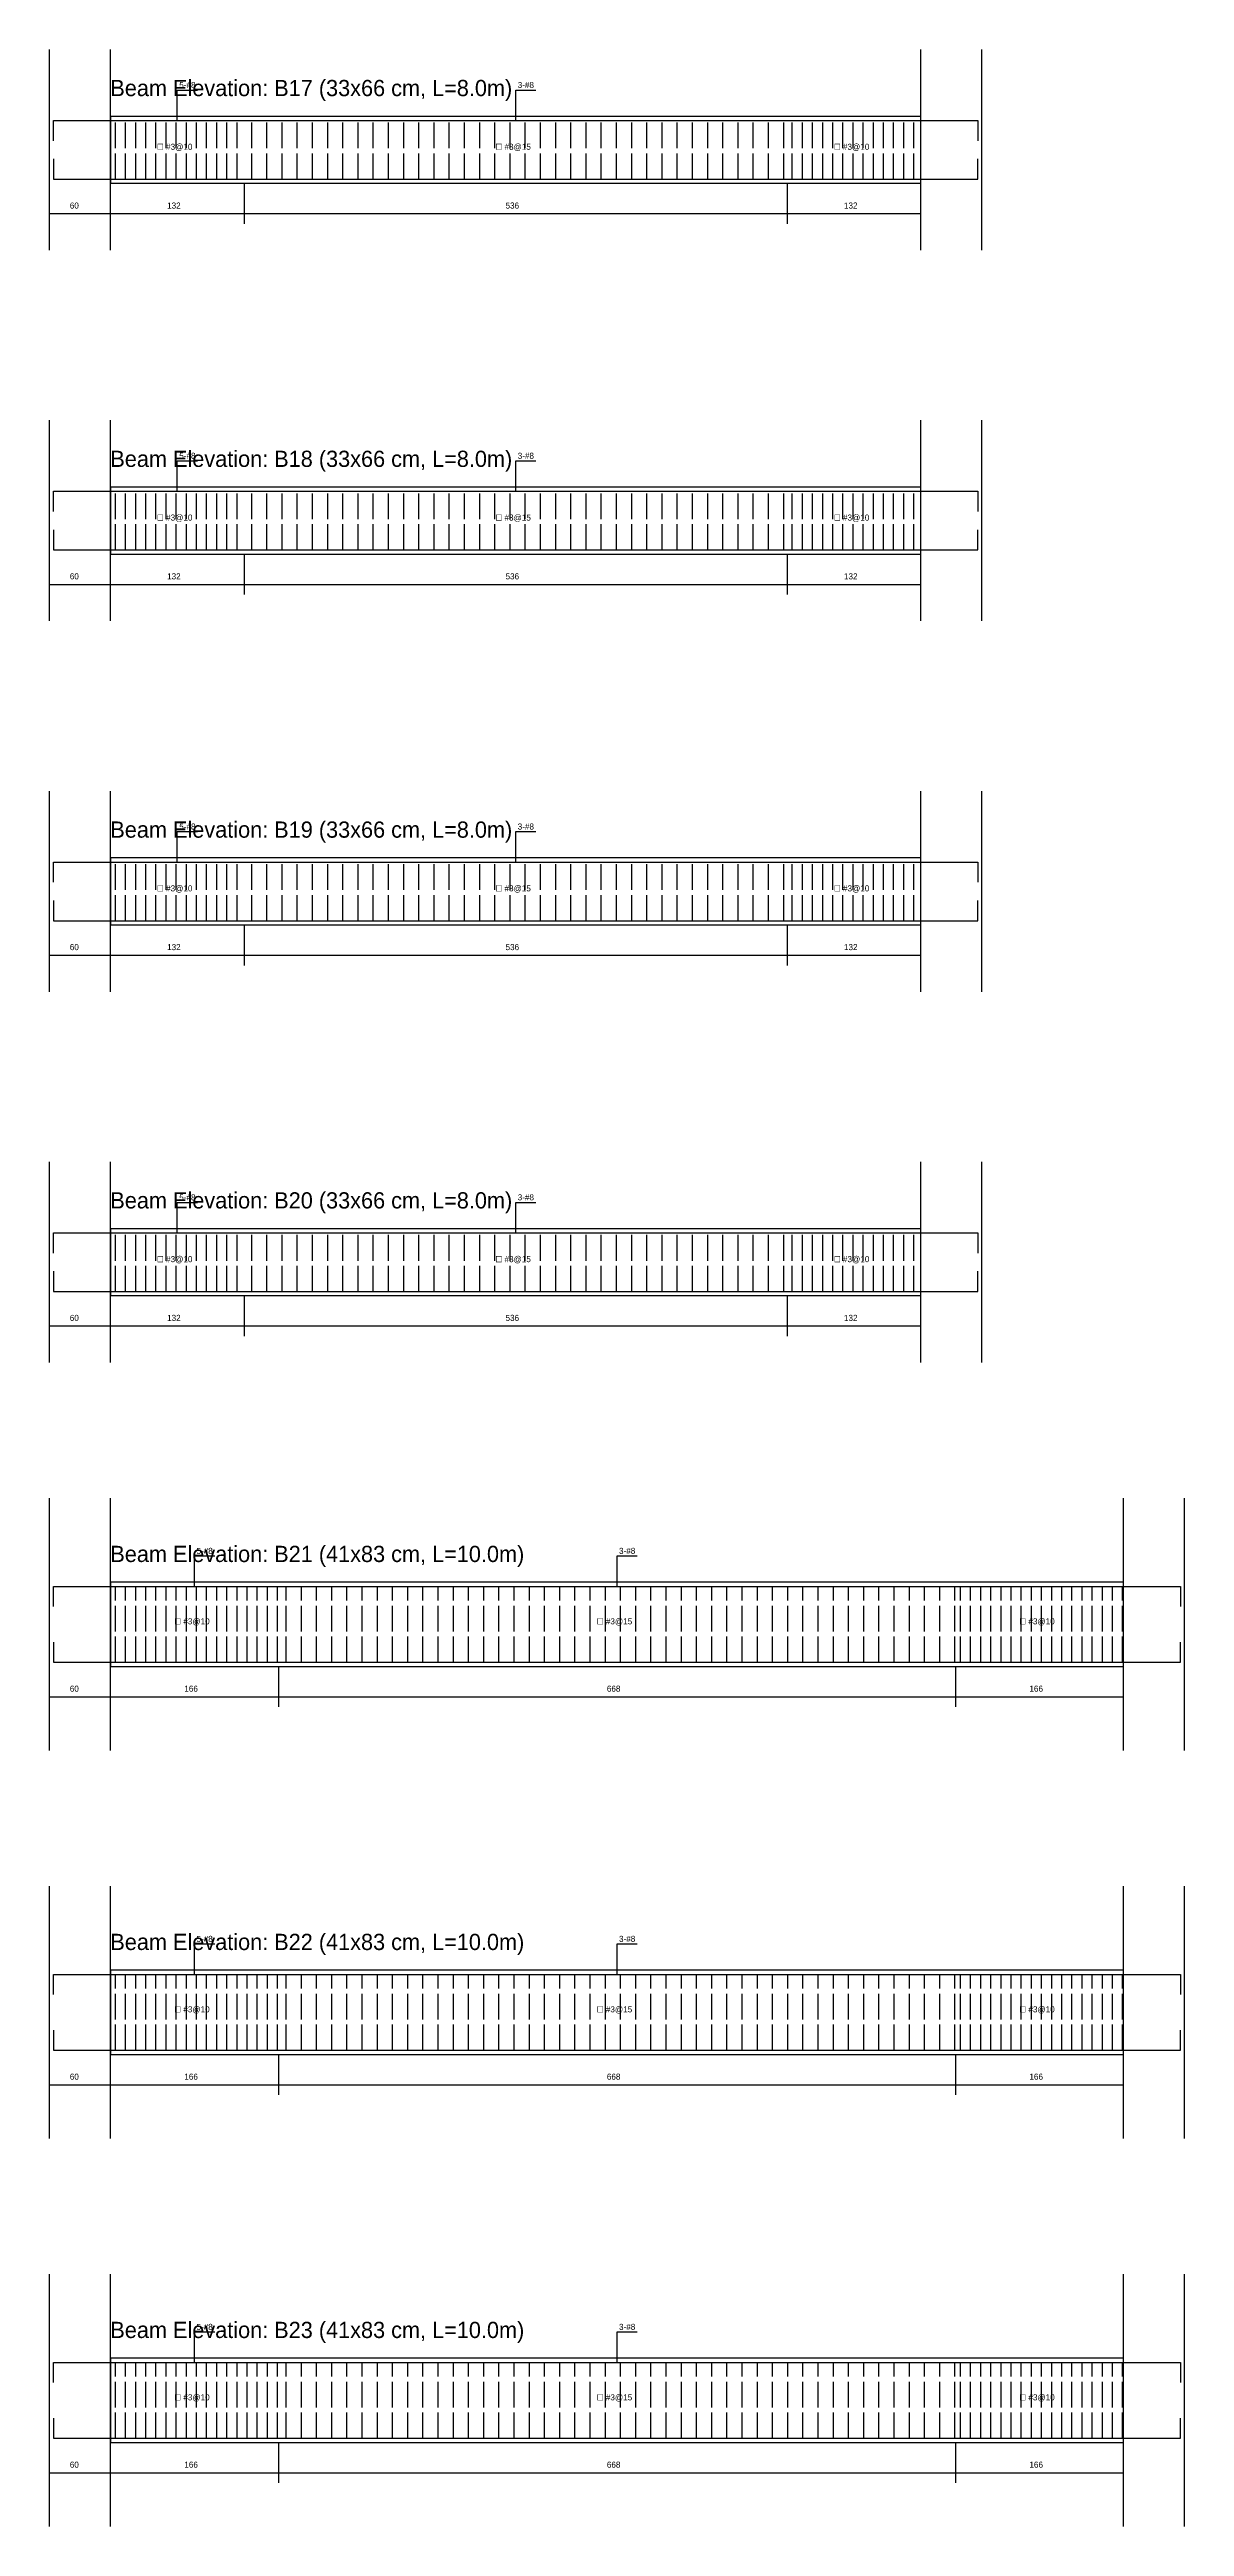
# Model space of a CAD drawing. Header units: metres. Extents: x -3 to 134, y -540 to 10.
# Drawn here: x -3 to 53, y -257.3 to -135 of the extents above; entities that cross this region are included whole.
import ezdxf

# ---------------------------------------------------------------- set-up
doc = ezdxf.new("R2010")
doc.units = ezdxf.units.M
doc.linetypes.add('DASHED', pattern=[1.524, 1.27, -0.254])
for name, color, linetype in [('DIMENSIONS', 6, 'Continuous'), ('REBAR_MAIN', 4, 'Continuous'), ('REBAR_SHEAR', 5, 'Continuous'), ('TEXT', 7, 'Continuous'), ('VIEW_BOX', 8, 'Continuous')]:
    doc.layers.add(name, color=color, linetype=linetype)

msp = doc.modelspace()

# ---------------------------------------------------------------- linework, layer by layer
at = {"layer": 'DIMENSIONS'}
for p, q in [((6.6, -141.6), (6.6, -143.6)), ((33.4, -141.6), (33.4, -143.6)), ((-3, -143.1), (0, -143.1)), ((-3, -144.9), (-3, -143.6)), ((0, -143.1), (40, -143.1)), ((0, -144.9), (0, -143.6)), ((40, -144.9), (40, -143.6)), ((6.6, -159.9), (6.6, -161.9)), ((33.4, -159.9), (33.4, -161.9)), ((-3, -161.4), (0, -161.4)), ((-3, -163.2), (-3, -161.9)), ((0, -161.4), (40, -161.4)), ((0, -163.2), (0, -161.9)), ((40, -163.2), (40, -161.9)), ((6.6, -178.2), (6.6, -180.2)), ((33.4, -178.2), (33.4, -180.2)), ((-3, -179.7), (0, -179.7)), ((0, -179.7), (40, -179.7)), ((-3, -181.5), (-3, -180.2)), ((0, -181.5), (0, -180.2)), ((40, -181.5), (40, -180.2)), ((6.6, -196.5), (6.6, -198.5)), ((33.4, -196.5), (33.4, -198.5)), ((-3, -198), (0, -198)), ((0, -198), (40, -198)), ((-3, -199.8), (-3, -198.5)), ((0, -199.8), (0, -198.5)), ((40, -199.8), (40, -198.5)), ((8.3, -214.8), (8.3, -216.8)), ((41.7, -214.8), (41.7, -216.8)), ((-3, -216.3), (0, -216.3)), ((0, -216.3), (50, -216.3)), ((-3, -218.95), (-3, -216.8)), ((0, -218.95), (0, -216.8)), ((50, -218.95), (50, -216.8)), ((8.3, -233.95), (8.3, -235.95)), ((41.7, -233.95), (41.7, -235.95)), ((-3, -235.45), (0, -235.45)), ((0, -235.45), (50, -235.45)), ((-3, -238.1), (-3, -235.95)), ((0, -238.1), (0, -235.95)), ((50, -238.1), (50, -235.95)), ((8.3, -253.1), (8.3, -255.1)), ((41.7, -253.1), (41.7, -255.1)), ((-3, -254.6), (0, -254.6)), ((-3, -257.25), (-3, -255.1)), ((0, -254.6), (50, -254.6)), ((0, -257.25), (0, -255.1)), ((50, -257.25), (50, -255.1))]:
    msp.add_line(p, q, dxfattribs=at)
at = {"layer": 'REBAR_MAIN'}
for points in [[(-2.8, -139.5), (-2.8, -138.5), (42.8, -138.5), (42.8, -139.5)], [(-2.8, -140.4), (-2.8, -141.4), (42.8, -141.4), (42.8, -140.4)], [(-2.8, -157.8), (-2.8, -156.8), (42.8, -156.8), (42.8, -157.8)], [(-2.8, -158.7), (-2.8, -159.7), (42.8, -159.7), (42.8, -158.7)], [(-2.8, -176.1), (-2.8, -175.1), (42.8, -175.1), (42.8, -176.1)], [(-2.8, -177), (-2.8, -178), (42.8, -178), (42.8, -177)], [(-2.8, -194.4), (-2.8, -193.4), (42.8, -193.4), (42.8, -194.4)], [(-2.8, -195.3), (-2.8, -196.3), (42.8, -196.3), (42.8, -195.3)], [(-2.8, -211.85), (-2.8, -210.85), (52.8, -210.85), (52.8, -211.85)], [(-2.8, -213.6), (-2.8, -214.6), (52.8, -214.6), (52.8, -213.6)], [(-2.8, -231), (-2.8, -230), (52.8, -230), (52.8, -231)], [(-2.8, -232.75), (-2.8, -233.75), (52.8, -233.75), (52.8, -232.75)], [(-2.8, -250.15), (-2.8, -249.15), (52.8, -249.15), (52.8, -250.15)], [(-2.8, -251.9), (-2.8, -252.9), (52.8, -252.9), (52.8, -251.9)]]:
    msp.add_lwpolyline(points, dxfattribs=at)
at = {"layer": 'REBAR_SHEAR', "linetype": 'DASHED'}
for p, q in [((0.25, -141.4), (0.25, -138.5)), ((0.75, -141.4), (0.75, -138.5)), ((1.25, -141.4), (1.25, -138.5)), ((1.75, -141.4), (1.75, -138.5)), ((2.25, -141.4), (2.25, -138.5)), ((2.75, -141.4), (2.75, -138.5)), ((3.25, -141.4), (3.25, -138.5)), ((3.75, -141.4), (3.75, -138.5)), ((4.25, -141.4), (4.25, -138.5)), ((4.75, -141.4), (4.75, -138.5)), ((5.25, -141.4), (5.25, -138.5)), ((5.75, -141.4), (5.75, -138.5)), ((6.25, -141.4), (6.25, -138.5)), ((6.975, -141.4), (6.975, -138.5)), ((7.725, -141.4), (7.725, -138.5)), ((8.475, -141.4), (8.475, -138.5)), ((9.225, -141.4), (9.225, -138.5)), ((9.975, -141.4), (9.975, -138.5)), ((10.725, -141.4), (10.725, -138.5)), ((11.475, -141.4), (11.475, -138.5)), ((12.225, -141.4), (12.225, -138.5)), ((12.975, -141.4), (12.975, -138.5)), ((13.725, -141.4), (13.725, -138.5)), ((14.475, -141.4), (14.475, -138.5)), ((15.225, -141.4), (15.225, -138.5)), ((15.975, -141.4), (15.975, -138.5)), ((16.725, -141.4), (16.725, -138.5)), ((17.475, -141.4), (17.475, -138.5)), ((18.225, -141.4), (18.225, -138.5)), ((18.975, -141.4), (18.975, -138.5)), ((19.725, -141.4), (19.725, -138.5)), ((20.475, -141.4), (20.475, -138.5)), ((21.225, -141.4), (21.225, -138.5)), ((21.975, -141.4), (21.975, -138.5)), ((22.725, -141.4), (22.725, -138.5)), ((23.475, -141.4), (23.475, -138.5)), ((24.225, -141.4), (24.225, -138.5)), ((24.975, -141.4), (24.975, -138.5)), ((25.725, -141.4), (25.725, -138.5)), ((26.475, -141.4), (26.475, -138.5)), ((27.225, -141.4), (27.225, -138.5)), ((27.975, -141.4), (27.975, -138.5)), ((28.725, -141.4), (28.725, -138.5)), ((29.475, -141.4), (29.475, -138.5)), ((30.225, -141.4), (30.225, -138.5)), ((30.975, -141.4), (30.975, -138.5)), ((31.725, -141.4), (31.725, -138.5)), ((32.475, -141.4), (32.475, -138.5)), ((33.225, -141.4), (33.225, -138.5)), ((33.65, -141.4), (33.65, -138.5)), ((34.15, -141.4), (34.15, -138.5)), ((34.65, -141.4), (34.65, -138.5)), ((35.15, -141.4), (35.15, -138.5)), ((35.65, -141.4), (35.65, -138.5)), ((36.15, -141.4), (36.15, -138.5)), ((36.65, -141.4), (36.65, -138.5)), ((37.15, -141.4), (37.15, -138.5)), ((37.65, -141.4), (37.65, -138.5)), ((38.15, -141.4), (38.15, -138.5)), ((38.65, -141.4), (38.65, -138.5)), ((39.15, -141.4), (39.15, -138.5)), ((39.65, -141.4), (39.65, -138.5)), ((0.25, -159.7), (0.25, -156.8)), ((0.75, -159.7), (0.75, -156.8)), ((1.25, -159.7), (1.25, -156.8)), ((1.75, -159.7), (1.75, -156.8)), ((2.25, -159.7), (2.25, -156.8)), ((2.75, -159.7), (2.75, -156.8)), ((3.25, -159.7), (3.25, -156.8)), ((3.75, -159.7), (3.75, -156.8)), ((4.25, -159.7), (4.25, -156.8)), ((4.75, -159.7), (4.75, -156.8)), ((5.25, -159.7), (5.25, -156.8)), ((5.75, -159.7), (5.75, -156.8)), ((6.25, -159.7), (6.25, -156.8)), ((6.975, -159.7), (6.975, -156.8)), ((7.725, -159.7), (7.725, -156.8)), ((8.475, -159.7), (8.475, -156.8)), ((9.225, -159.7), (9.225, -156.8)), ((9.975, -159.7), (9.975, -156.8)), ((10.725, -159.7), (10.725, -156.8)), ((11.475, -159.7), (11.475, -156.8)), ((12.225, -159.7), (12.225, -156.8)), ((12.975, -159.7), (12.975, -156.8)), ((13.725, -159.7), (13.725, -156.8)), ((14.475, -159.7), (14.475, -156.8)), ((15.225, -159.7), (15.225, -156.8)), ((15.975, -159.7), (15.975, -156.8)), ((16.725, -159.7), (16.725, -156.8)), ((17.475, -159.7), (17.475, -156.8)), ((18.225, -159.7), (18.225, -156.8)), ((18.975, -159.7), (18.975, -156.8)), ((19.725, -159.7), (19.725, -156.8)), ((20.475, -159.7), (20.475, -156.8)), ((21.225, -159.7), (21.225, -156.8)), ((21.975, -159.7), (21.975, -156.8)), ((22.725, -159.7), (22.725, -156.8)), ((23.475, -159.7), (23.475, -156.8)), ((24.225, -159.7), (24.225, -156.8)), ((24.975, -159.7), (24.975, -156.8)), ((25.725, -159.7), (25.725, -156.8)), ((26.475, -159.7), (26.475, -156.8)), ((27.225, -159.7), (27.225, -156.8)), ((27.975, -159.7), (27.975, -156.8)), ((28.725, -159.7), (28.725, -156.8)), ((29.475, -159.7), (29.475, -156.8)), ((30.225, -159.7), (30.225, -156.8)), ((30.975, -159.7), (30.975, -156.8)), ((31.725, -159.7), (31.725, -156.8)), ((32.475, -159.7), (32.475, -156.8)), ((33.225, -159.7), (33.225, -156.8)), ((33.65, -159.7), (33.65, -156.8)), ((34.15, -159.7), (34.15, -156.8)), ((34.65, -159.7), (34.65, -156.8)), ((35.15, -159.7), (35.15, -156.8)), ((35.65, -159.7), (35.65, -156.8)), ((36.15, -159.7), (36.15, -156.8)), ((36.65, -159.7), (36.65, -156.8)), ((37.15, -159.7), (37.15, -156.8)), ((37.65, -159.7), (37.65, -156.8)), ((38.15, -159.7), (38.15, -156.8)), ((38.65, -159.7), (38.65, -156.8)), ((39.15, -159.7), (39.15, -156.8)), ((39.65, -159.7), (39.65, -156.8)), ((0.25, -178), (0.25, -175.1)), ((0.75, -178), (0.75, -175.1)), ((1.25, -178), (1.25, -175.1)), ((1.75, -178), (1.75, -175.1)), ((2.25, -178), (2.25, -175.1)), ((2.75, -178), (2.75, -175.1)), ((3.25, -178), (3.25, -175.1)), ((3.75, -178), (3.75, -175.1)), ((4.25, -178), (4.25, -175.1)), ((4.75, -178), (4.75, -175.1)), ((5.25, -178), (5.25, -175.1)), ((5.75, -178), (5.75, -175.1)), ((6.25, -178), (6.25, -175.1)), ((6.975, -178), (6.975, -175.1)), ((7.725, -178), (7.725, -175.1)), ((8.475, -178), (8.475, -175.1)), ((9.225, -178), (9.225, -175.1)), ((9.975, -178), (9.975, -175.1)), ((10.725, -178), (10.725, -175.1)), ((11.475, -178), (11.475, -175.1)), ((12.225, -178), (12.225, -175.1)), ((12.975, -178), (12.975, -175.1)), ((13.725, -178), (13.725, -175.1)), ((14.475, -178), (14.475, -175.1)), ((15.225, -178), (15.225, -175.1)), ((15.975, -178), (15.975, -175.1)), ((16.725, -178), (16.725, -175.1)), ((17.475, -178), (17.475, -175.1)), ((18.225, -178), (18.225, -175.1)), ((18.975, -178), (18.975, -175.1)), ((19.725, -178), (19.725, -175.1)), ((20.475, -178), (20.475, -175.1)), ((21.225, -178), (21.225, -175.1)), ((21.975, -178), (21.975, -175.1)), ((22.725, -178), (22.725, -175.1)), ((23.475, -178), (23.475, -175.1)), ((24.225, -178), (24.225, -175.1)), ((24.975, -178), (24.975, -175.1)), ((25.725, -178), (25.725, -175.1)), ((26.475, -178), (26.475, -175.1)), ((27.225, -178), (27.225, -175.1)), ((27.975, -178), (27.975, -175.1)), ((28.725, -178), (28.725, -175.1)), ((29.475, -178), (29.475, -175.1)), ((30.225, -178), (30.225, -175.1)), ((30.975, -178), (30.975, -175.1)), ((31.725, -178), (31.725, -175.1)), ((32.475, -178), (32.475, -175.1)), ((33.225, -178), (33.225, -175.1)), ((33.65, -178), (33.65, -175.1)), ((34.15, -178), (34.15, -175.1)), ((34.65, -178), (34.65, -175.1)), ((35.15, -178), (35.15, -175.1)), ((35.65, -178), (35.65, -175.1)), ((36.15, -178), (36.15, -175.1)), ((36.65, -178), (36.65, -175.1)), ((37.15, -178), (37.15, -175.1)), ((37.65, -178), (37.65, -175.1)), ((38.15, -178), (38.15, -175.1)), ((38.65, -178), (38.65, -175.1)), ((39.15, -178), (39.15, -175.1)), ((39.65, -178), (39.65, -175.1)), ((0.25, -196.3), (0.25, -193.4)), ((0.75, -196.3), (0.75, -193.4)), ((1.25, -196.3), (1.25, -193.4)), ((1.75, -196.3), (1.75, -193.4)), ((2.25, -196.3), (2.25, -193.4)), ((2.75, -196.3), (2.75, -193.4)), ((3.25, -196.3), (3.25, -193.4)), ((3.75, -196.3), (3.75, -193.4)), ((4.25, -196.3), (4.25, -193.4)), ((4.75, -196.3), (4.75, -193.4)), ((5.25, -196.3), (5.25, -193.4)), ((5.75, -196.3), (5.75, -193.4)), ((6.25, -196.3), (6.25, -193.4)), ((6.975, -196.3), (6.975, -193.4)), ((7.725, -196.3), (7.725, -193.4)), ((8.475, -196.3), (8.475, -193.4)), ((9.225, -196.3), (9.225, -193.4)), ((9.975, -196.3), (9.975, -193.4)), ((10.725, -196.3), (10.725, -193.4)), ((11.475, -196.3), (11.475, -193.4)), ((12.225, -196.3), (12.225, -193.4)), ((12.975, -196.3), (12.975, -193.4)), ((13.725, -196.3), (13.725, -193.4)), ((14.475, -196.3), (14.475, -193.4)), ((15.225, -196.3), (15.225, -193.4)), ((15.975, -196.3), (15.975, -193.4)), ((16.725, -196.3), (16.725, -193.4)), ((17.475, -196.3), (17.475, -193.4)), ((18.225, -196.3), (18.225, -193.4)), ((18.975, -196.3), (18.975, -193.4)), ((19.725, -196.3), (19.725, -193.4)), ((20.475, -196.3), (20.475, -193.4)), ((21.225, -196.3), (21.225, -193.4)), ((21.975, -196.3), (21.975, -193.4)), ((22.725, -196.3), (22.725, -193.4)), ((23.475, -196.3), (23.475, -193.4)), ((24.225, -196.3), (24.225, -193.4)), ((24.975, -196.3), (24.975, -193.4)), ((25.725, -196.3), (25.725, -193.4)), ((26.475, -196.3), (26.475, -193.4)), ((27.225, -196.3), (27.225, -193.4)), ((27.975, -196.3), (27.975, -193.4)), ((28.725, -196.3), (28.725, -193.4)), ((29.475, -196.3), (29.475, -193.4)), ((30.225, -196.3), (30.225, -193.4)), ((30.975, -196.3), (30.975, -193.4)), ((31.725, -196.3), (31.725, -193.4)), ((32.475, -196.3), (32.475, -193.4)), ((33.225, -196.3), (33.225, -193.4)), ((33.65, -196.3), (33.65, -193.4)), ((34.15, -196.3), (34.15, -193.4)), ((34.65, -196.3), (34.65, -193.4)), ((35.15, -196.3), (35.15, -193.4)), ((35.65, -196.3), (35.65, -193.4)), ((36.15, -196.3), (36.15, -193.4)), ((36.65, -196.3), (36.65, -193.4)), ((37.15, -196.3), (37.15, -193.4)), ((37.65, -196.3), (37.65, -193.4)), ((38.15, -196.3), (38.15, -193.4)), ((38.65, -196.3), (38.65, -193.4)), ((39.15, -196.3), (39.15, -193.4)), ((39.65, -196.3), (39.65, -193.4)), ((0.25, -214.6), (0.25, -210.85)), ((0.75, -214.6), (0.75, -210.85)), ((1.25, -214.6), (1.25, -210.85)), ((1.75, -214.6), (1.75, -210.85)), ((2.25, -214.6), (2.25, -210.85)), ((2.75, -214.6), (2.75, -210.85)), ((3.25, -214.6), (3.25, -210.85)), ((3.75, -214.6), (3.75, -210.85)), ((4.25, -214.6), (4.25, -210.85)), ((4.75, -214.6), (4.75, -210.85)), ((5.25, -214.6), (5.25, -210.85)), ((5.75, -214.6), (5.75, -210.85)), ((6.25, -214.6), (6.25, -210.85)), ((6.75, -214.6), (6.75, -210.85)), ((7.25, -214.6), (7.25, -210.85)), ((7.75, -214.6), (7.75, -210.85)), ((8.25, -214.6), (8.25, -210.85)), ((8.675, -214.6), (8.675, -210.85)), ((9.425, -214.6), (9.425, -210.85)), ((10.175, -214.6), (10.175, -210.85)), ((10.925, -214.6), (10.925, -210.85)), ((11.675, -214.6), (11.675, -210.85)), ((12.425, -214.6), (12.425, -210.85)), ((13.175, -214.6), (13.175, -210.85)), ((13.925, -214.6), (13.925, -210.85)), ((14.675, -214.6), (14.675, -210.85)), ((15.425, -214.6), (15.425, -210.85)), ((16.175, -214.6), (16.175, -210.85)), ((16.925, -214.6), (16.925, -210.85)), ((17.675, -214.6), (17.675, -210.85)), ((18.425, -214.6), (18.425, -210.85)), ((19.175, -214.6), (19.175, -210.85)), ((19.925, -214.6), (19.925, -210.85)), ((20.675, -214.6), (20.675, -210.85)), ((21.425, -214.6), (21.425, -210.85)), ((22.175, -214.6), (22.175, -210.85)), ((22.925, -214.6), (22.925, -210.85)), ((23.675, -214.6), (23.675, -210.85)), ((24.425, -214.6), (24.425, -210.85)), ((25.175, -214.6), (25.175, -210.85)), ((25.925, -214.6), (25.925, -210.85)), ((26.675, -214.6), (26.675, -210.85)), ((27.425, -214.6), (27.425, -210.85)), ((28.175, -214.6), (28.175, -210.85)), ((28.925, -214.6), (28.925, -210.85)), ((29.675, -214.6), (29.675, -210.85)), ((30.425, -214.6), (30.425, -210.85)), ((31.175, -214.6), (31.175, -210.85)), ((31.925, -214.6), (31.925, -210.85)), ((32.675, -214.6), (32.675, -210.85)), ((33.425, -214.6), (33.425, -210.85)), ((34.175, -214.6), (34.175, -210.85)), ((34.925, -214.6), (34.925, -210.85)), ((35.675, -214.6), (35.675, -210.85)), ((36.425, -214.6), (36.425, -210.85)), ((37.175, -214.6), (37.175, -210.85)), ((37.925, -214.6), (37.925, -210.85)), ((38.675, -214.6), (38.675, -210.85)), ((39.425, -214.6), (39.425, -210.85)), ((40.175, -214.6), (40.175, -210.85)), ((40.925, -214.6), (40.925, -210.85)), ((41.675, -214.6), (41.675, -210.85)), ((41.95, -214.6), (41.95, -210.85)), ((42.45, -214.6), (42.45, -210.85)), ((42.95, -214.6), (42.95, -210.85)), ((43.45, -214.6), (43.45, -210.85)), ((43.95, -214.6), (43.95, -210.85)), ((44.45, -214.6), (44.45, -210.85)), ((44.95, -214.6), (44.95, -210.85)), ((45.45, -214.6), (45.45, -210.85)), ((45.95, -214.6), (45.95, -210.85)), ((46.45, -214.6), (46.45, -210.85)), ((46.95, -214.6), (46.95, -210.85)), ((47.45, -214.6), (47.45, -210.85)), ((47.95, -214.6), (47.95, -210.85)), ((48.45, -214.6), (48.45, -210.85)), ((48.95, -214.6), (48.95, -210.85)), ((49.45, -214.6), (49.45, -210.85)), ((49.95, -214.6), (49.95, -210.85)), ((0.25, -233.75), (0.25, -230)), ((0.75, -233.75), (0.75, -230)), ((1.25, -233.75), (1.25, -230)), ((1.75, -233.75), (1.75, -230)), ((2.25, -233.75), (2.25, -230)), ((2.75, -233.75), (2.75, -230)), ((3.25, -233.75), (3.25, -230)), ((3.75, -233.75), (3.75, -230)), ((4.25, -233.75), (4.25, -230)), ((4.75, -233.75), (4.75, -230)), ((5.25, -233.75), (5.25, -230)), ((5.75, -233.75), (5.75, -230)), ((6.25, -233.75), (6.25, -230)), ((6.75, -233.75), (6.75, -230)), ((7.25, -233.75), (7.25, -230)), ((7.75, -233.75), (7.75, -230)), ((8.25, -233.75), (8.25, -230)), ((8.675, -233.75), (8.675, -230)), ((9.425, -233.75), (9.425, -230)), ((10.175, -233.75), (10.175, -230)), ((10.925, -233.75), (10.925, -230)), ((11.675, -233.75), (11.675, -230)), ((12.425, -233.75), (12.425, -230)), ((13.175, -233.75), (13.175, -230)), ((13.925, -233.75), (13.925, -230)), ((14.675, -233.75), (14.675, -230)), ((15.425, -233.75), (15.425, -230)), ((16.175, -233.75), (16.175, -230)), ((16.925, -233.75), (16.925, -230)), ((17.675, -233.75), (17.675, -230)), ((18.425, -233.75), (18.425, -230)), ((19.175, -233.75), (19.175, -230)), ((19.925, -233.75), (19.925, -230)), ((20.675, -233.75), (20.675, -230)), ((21.425, -233.75), (21.425, -230)), ((22.175, -233.75), (22.175, -230)), ((22.925, -233.75), (22.925, -230)), ((23.675, -233.75), (23.675, -230)), ((24.425, -233.75), (24.425, -230)), ((25.175, -233.75), (25.175, -230)), ((25.925, -233.75), (25.925, -230)), ((26.675, -233.75), (26.675, -230)), ((27.425, -233.75), (27.425, -230)), ((28.175, -233.75), (28.175, -230)), ((28.925, -233.75), (28.925, -230)), ((29.675, -233.75), (29.675, -230)), ((30.425, -233.75), (30.425, -230)), ((31.175, -233.75), (31.175, -230)), ((31.925, -233.75), (31.925, -230)), ((32.675, -233.75), (32.675, -230)), ((33.425, -233.75), (33.425, -230)), ((34.175, -233.75), (34.175, -230)), ((34.925, -233.75), (34.925, -230)), ((35.675, -233.75), (35.675, -230)), ((36.425, -233.75), (36.425, -230)), ((37.175, -233.75), (37.175, -230)), ((37.925, -233.75), (37.925, -230)), ((38.675, -233.75), (38.675, -230)), ((39.425, -233.75), (39.425, -230)), ((40.175, -233.75), (40.175, -230)), ((40.925, -233.75), (40.925, -230)), ((41.675, -233.75), (41.675, -230)), ((41.95, -233.75), (41.95, -230)), ((42.45, -233.75), (42.45, -230)), ((42.95, -233.75), (42.95, -230)), ((43.45, -233.75), (43.45, -230)), ((43.95, -233.75), (43.95, -230)), ((44.45, -233.75), (44.45, -230)), ((44.95, -233.75), (44.95, -230)), ((45.45, -233.75), (45.45, -230)), ((45.95, -233.75), (45.95, -230)), ((46.45, -233.75), (46.45, -230)), ((46.95, -233.75), (46.95, -230)), ((47.45, -233.75), (47.45, -230)), ((47.95, -233.75), (47.95, -230)), ((48.45, -233.75), (48.45, -230)), ((48.95, -233.75), (48.95, -230)), ((49.45, -233.75), (49.45, -230)), ((49.95, -233.75), (49.95, -230)), ((0.25, -252.9), (0.25, -249.15)), ((0.75, -252.9), (0.75, -249.15)), ((1.25, -252.9), (1.25, -249.15)), ((1.75, -252.9), (1.75, -249.15)), ((2.25, -252.9), (2.25, -249.15)), ((2.75, -252.9), (2.75, -249.15)), ((3.25, -252.9), (3.25, -249.15)), ((3.75, -252.9), (3.75, -249.15)), ((4.25, -252.9), (4.25, -249.15)), ((4.75, -252.9), (4.75, -249.15)), ((5.25, -252.9), (5.25, -249.15)), ((5.75, -252.9), (5.75, -249.15)), ((6.25, -252.9), (6.25, -249.15)), ((6.75, -252.9), (6.75, -249.15)), ((7.25, -252.9), (7.25, -249.15)), ((7.75, -252.9), (7.75, -249.15)), ((8.25, -252.9), (8.25, -249.15)), ((8.675, -252.9), (8.675, -249.15)), ((9.425, -252.9), (9.425, -249.15)), ((10.175, -252.9), (10.175, -249.15)), ((10.925, -252.9), (10.925, -249.15)), ((11.675, -252.9), (11.675, -249.15)), ((12.425, -252.9), (12.425, -249.15)), ((13.175, -252.9), (13.175, -249.15)), ((13.925, -252.9), (13.925, -249.15)), ((14.675, -252.9), (14.675, -249.15)), ((15.425, -252.9), (15.425, -249.15)), ((16.175, -252.9), (16.175, -249.15)), ((16.925, -252.9), (16.925, -249.15)), ((17.675, -252.9), (17.675, -249.15)), ((18.425, -252.9), (18.425, -249.15)), ((19.175, -252.9), (19.175, -249.15)), ((19.925, -252.9), (19.925, -249.15)), ((20.675, -252.9), (20.675, -249.15)), ((21.425, -252.9), (21.425, -249.15)), ((22.175, -252.9), (22.175, -249.15)), ((22.925, -252.9), (22.925, -249.15)), ((23.675, -252.9), (23.675, -249.15)), ((24.425, -252.9), (24.425, -249.15)), ((25.175, -252.9), (25.175, -249.15)), ((25.925, -252.9), (25.925, -249.15)), ((26.675, -252.9), (26.675, -249.15)), ((27.425, -252.9), (27.425, -249.15)), ((28.175, -252.9), (28.175, -249.15)), ((28.925, -252.9), (28.925, -249.15)), ((29.675, -252.9), (29.675, -249.15)), ((30.425, -252.9), (30.425, -249.15)), ((31.175, -252.9), (31.175, -249.15)), ((31.925, -252.9), (31.925, -249.15)), ((32.675, -252.9), (32.675, -249.15)), ((33.425, -252.9), (33.425, -249.15)), ((34.175, -252.9), (34.175, -249.15)), ((34.925, -252.9), (34.925, -249.15)), ((35.675, -252.9), (35.675, -249.15)), ((36.425, -252.9), (36.425, -249.15)), ((37.175, -252.9), (37.175, -249.15)), ((37.925, -252.9), (37.925, -249.15)), ((38.675, -252.9), (38.675, -249.15)), ((39.425, -252.9), (39.425, -249.15)), ((40.175, -252.9), (40.175, -249.15)), ((40.925, -252.9), (40.925, -249.15)), ((41.675, -252.9), (41.675, -249.15)), ((41.95, -252.9), (41.95, -249.15)), ((42.45, -252.9), (42.45, -249.15)), ((42.95, -252.9), (42.95, -249.15)), ((43.45, -252.9), (43.45, -249.15)), ((43.95, -252.9), (43.95, -249.15)), ((44.45, -252.9), (44.45, -249.15)), ((44.95, -252.9), (44.95, -249.15)), ((45.45, -252.9), (45.45, -249.15)), ((45.95, -252.9), (45.95, -249.15)), ((46.45, -252.9), (46.45, -249.15)), ((46.95, -252.9), (46.95, -249.15)), ((47.45, -252.9), (47.45, -249.15)), ((47.95, -252.9), (47.95, -249.15)), ((48.45, -252.9), (48.45, -249.15)), ((48.95, -252.9), (48.95, -249.15)), ((49.45, -252.9), (49.45, -249.15)), ((49.95, -252.9), (49.95, -249.15))]:
    msp.add_line(p, q, dxfattribs=at)
at = {"layer": 'TEXT'}
for p, q in [((3.3, -138.5), (3.3, -137)), ((3.3, -137), (4.3, -137)), ((20, -138.5), (20, -137)), ((20, -137), (21, -137)), ((3.3, -156.8), (3.3, -155.3)), ((3.3, -155.3), (4.3, -155.3)), ((20, -156.8), (20, -155.3)), ((20, -155.3), (21, -155.3)), ((3.3, -175.1), (3.3, -173.6)), ((3.3, -173.6), (4.3, -173.6)), ((20, -175.1), (20, -173.6)), ((20, -173.6), (21, -173.6)), ((3.3, -193.4), (3.3, -191.9)), ((3.3, -191.9), (4.3, -191.9)), ((20, -193.4), (20, -191.9)), ((20, -191.9), (21, -191.9)), ((4.15, -210.85), (4.15, -209.35)), ((4.15, -209.35), (5.15, -209.35)), ((25, -210.85), (25, -209.35)), ((25, -209.35), (26, -209.35)), ((4.15, -230), (4.15, -228.5)), ((4.15, -228.5), (5.15, -228.5)), ((25, -230), (25, -228.5)), ((25, -228.5), (26, -228.5)), ((4.15, -249.15), (4.15, -247.65)), ((4.15, -247.65), (5.15, -247.65)), ((25, -249.15), (25, -247.65)), ((25, -247.65), (26, -247.65))]:
    msp.add_line(p, q, dxfattribs=at)
at = {"layer": 'VIEW_BOX'}
for p, q in [((-3, -144.9), (-3, -135)), ((0, -144.9), (0, -135)), ((40, -144.9), (40, -135)), ((43, -144.9), (43, -135)), ((-3, -163.2), (-3, -153.3)), ((0, -163.2), (0, -153.3)), ((40, -163.2), (40, -153.3)), ((43, -163.2), (43, -153.3)), ((-3, -181.5), (-3, -171.6)), ((0, -181.5), (0, -171.6)), ((40, -181.5), (40, -171.6)), ((43, -181.5), (43, -171.6)), ((-3, -199.8), (-3, -189.9)), ((0, -199.8), (0, -189.9)), ((40, -199.8), (40, -189.9)), ((43, -199.8), (43, -189.9)), ((-3, -218.95), (-3, -206.5)), ((0, -218.95), (0, -206.5)), ((50, -218.95), (50, -206.5)), ((53, -218.95), (53, -206.5)), ((-3, -238.1), (-3, -225.65)), ((0, -238.1), (0, -225.65)), ((50, -238.1), (50, -225.65)), ((53, -238.1), (53, -225.65)), ((-3, -257.25), (-3, -244.8)), ((0, -257.25), (0, -244.8)), ((50, -257.25), (50, -244.8)), ((53, -257.25), (53, -244.8))]:
    msp.add_line(p, q, dxfattribs=at)
for points in [[(0, -141.6), (40, -141.6), (40, -138.3), (0, -138.3), (0, -141.6)], [(0, -159.9), (40, -159.9), (40, -156.6), (0, -156.6), (0, -159.9)], [(0, -178.2), (40, -178.2), (40, -174.9), (0, -174.9), (0, -178.2)], [(0, -196.5), (40, -196.5), (40, -193.2), (0, -193.2), (0, -196.5)], [(0, -214.8), (50, -214.8), (50, -210.65), (0, -210.65), (0, -214.8)], [(0, -233.95), (50, -233.95), (50, -229.8), (0, -229.8), (0, -233.95)], [(0, -253.1), (50, -253.1), (50, -248.95), (0, -248.95), (0, -253.1)]]:
    msp.add_lwpolyline(points, dxfattribs=at)

# ---------------------------------------------------------------- texts
at = {"layer": 'TEXT'}
for s, height, p in [('Beam Elevation: B17 (33x66 cm, L=8.0m)', 0.8, (0, -137.3)), ('5-#8', 0.3, (3.4, -136.9)), ('3-#8', 0.3, (20.1, -136.9)), ('☐ #3@10', 0.3, (2.3, -139.95)), ('☐ #3@15', 0.3, (19, -139.95)), ('☐ #3@10', 0.3, (35.7, -139.95)), ('60', 0.3, (-2, -142.85)), ('132', 0.3, (2.8, -142.85)), ('536', 0.3, (19.5, -142.85)), ('132', 0.3, (36.2, -142.85)), ('Beam Elevation: B18 (33x66 cm, L=8.0m)', 0.8, (0, -155.6)), ('5-#8', 0.3, (3.4, -155.2)), ('3-#8', 0.3, (20.1, -155.2)), ('☐ #3@10', 0.3, (2.3, -158.25)), ('☐ #3@15', 0.3, (19, -158.25)), ('☐ #3@10', 0.3, (35.7, -158.25)), ('60', 0.3, (-2, -161.15)), ('132', 0.3, (2.8, -161.15)), ('536', 0.3, (19.5, -161.15)), ('132', 0.3, (36.2, -161.15)), ('Beam Elevation: B19 (33x66 cm, L=8.0m)', 0.8, (0, -173.9)), ('5-#8', 0.3, (3.4, -173.5)), ('3-#8', 0.3, (20.1, -173.5)), ('☐ #3@10', 0.3, (2.3, -176.55)), ('☐ #3@15', 0.3, (19, -176.55)), ('☐ #3@10', 0.3, (35.7, -176.55)), ('60', 0.3, (-2, -179.45)), ('132', 0.3, (2.8, -179.45)), ('536', 0.3, (19.5, -179.45)), ('132', 0.3, (36.2, -179.45)), ('Beam Elevation: B20 (33x66 cm, L=8.0m)', 0.8, (0, -192.2)), ('5-#8', 0.3, (3.4, -191.8)), ('3-#8', 0.3, (20.1, -191.8)), ('☐ #3@10', 0.3, (2.3, -194.85)), ('☐ #3@15', 0.3, (19, -194.85)), ('☐ #3@10', 0.3, (35.7, -194.85)), ('60', 0.3, (-2, -197.75)), ('132', 0.3, (2.8, -197.75)), ('536', 0.3, (19.5, -197.75)), ('132', 0.3, (36.2, -197.75)), ('Beam Elevation: B21 (41x83 cm, L=10.0m)', 0.8, (0, -209.65)), ('5-#8', 0.3, (4.25, -209.25)), ('3-#8', 0.3, (25.1, -209.25)), ('☐ #3@10', 0.3, (3.15, -212.725)), ('☐ #3@15', 0.3, (24, -212.725)), ('☐ #3@10', 0.3, (44.85, -212.725)), ('60', 0.3, (-2, -216.05)), ('166', 0.3, (3.65, -216.05)), ('668', 0.3, (24.5, -216.05)), ('166', 0.3, (45.35, -216.05)), ('Beam Elevation: B22 (41x83 cm, L=10.0m)', 0.8, (0, -228.8)), ('5-#8', 0.3, (4.25, -228.4)), ('3-#8', 0.3, (25.1, -228.4)), ('☐ #3@10', 0.3, (3.15, -231.875)), ('☐ #3@15', 0.3, (24, -231.875)), ('☐ #3@10', 0.3, (44.85, -231.875)), ('60', 0.3, (-2, -235.2)), ('166', 0.3, (3.65, -235.2)), ('668', 0.3, (24.5, -235.2)), ('166', 0.3, (45.35, -235.2)), ('Beam Elevation: B23 (41x83 cm, L=10.0m)', 0.8, (0, -247.95)), ('5-#8', 0.3, (4.25, -247.55)), ('3-#8', 0.3, (25.1, -247.55)), ('☐ #3@10', 0.3, (3.15, -251.025)), ('☐ #3@15', 0.3, (24, -251.025)), ('☐ #3@10', 0.3, (44.85, -251.025)), ('60', 0.3, (-2, -254.35)), ('166', 0.3, (3.65, -254.35)), ('668', 0.3, (24.5, -254.35)), ('166', 0.3, (45.35, -254.35))]:
    msp.add_text(s, height=height, dxfattribs=at).set_placement(p)

doc.saveas('drawing.dxf')
